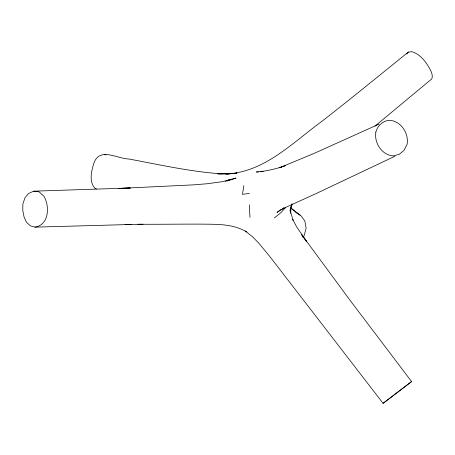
<?xml version="1.0" encoding="UTF-8"?>
<svg xmlns="http://www.w3.org/2000/svg" width="455" height="455" viewBox="0 0 455 455"><rect width="100%" height="100%" fill="white"/><g stroke="black" fill="none" stroke-linecap="round" stroke-linejoin="round"><path stroke-width="0.68" d="M290.665 213.281L291.018 206.871L291.991 203.954M243.874 185.6L242.481 194.359L249.425 193.438M290.864 207.446L290.102 210.324L290.33 211.507M292.002 204.039L290.102 210.324L293.054 220.209L292.696 219.446L296.734 227.011L306.562 241.497L301.551 234.467L350.242 300.567L411.593 381.586L383.076 403.34L270.236 257.047L258.855 243.243L252.826 237.072L245.444 231.094M291.018 206.871L292.275 204.38M302.871 237.402L304.042 235.821L306.135 228.268L304.816 220.88L300.829 215.619L295.813 212.212M406.787 53.98L408.3 52.109L411.792 51.66C420.721 54.293 426.483 62.58 430.675 70.423A15.55 6.558 50.7 0 1 431.647 79.022L374.926 126.149M285.757 207.44L280.752 212.775L274.433 217.899M281.628 209.727L283.937 207.525M383.076 403.34L411.593 381.586M408.3 52.109C379.396 75.405 350.691 98.957 321.378 121.735C292.224 142.944 264.042 172.638 225.76 173.946L233.466 173.622L236.981 173.048L229.331 173.821L217.877 173.867L229.331 173.821M281.053 209.562L277.021 212.411L280.667 209.931L285.2 207.617L316.913 193.193L394.934 156.23M227.426 180.84L229.235 179.799L225.407 181.437M227.472 180.965L236.054 178.053L222.393 181.659L207.742 183.689L193.711 184.855L118.516 188.461L130.318 187.995L33.71 191.168L28.705 193.409L25.144 197.47L22.881 203.789L22.75 210.255L24.041 216.876L26.413 222.12L30.388 225.856L35.024 227.136L131.495 224.474M379.066 124.124L314.143 153.381L279.387 167.815L285.382 165.626C276.026 168.976 266.255 171.211 256.336 172.001L258.412 171.882M35.024 227.136C49.043 224.969 49.948 206.314 43.919 196.247L39.045 191.805L33.71 191.168M221.693 173.861C190.349 171.711 159.586 164.716 128.759 158.983C117.316 158.721 99.872 146.999 94.003 162.81C91.455 170.796 88.623 181.721 95.146 188.506L96.466 188.922M260.482 171.762L263.246 171.603M125.085 224.622L143.018 224.247M137.922 224.241C158.772 224.372 179.617 224.07 200.462 224.122C215.983 224.355 232.823 223.49 246.564 231.942L245.484 231.089M104.178 154.256L105.969 154.984M300.078 215.198L290.728 207.918L297.223 213.236M249.3 204.824L249.966 217.501M375.87 131.944C373.959 142.745 381.859 155.115 393.2 155.929L399.177 154.353L404.012 150.417L407.1 144.32C409.085 133.343 400.827 120.694 389.224 120.285A20.395 17.335 65.1 0 0 375.875 131.944"/></g></svg>
